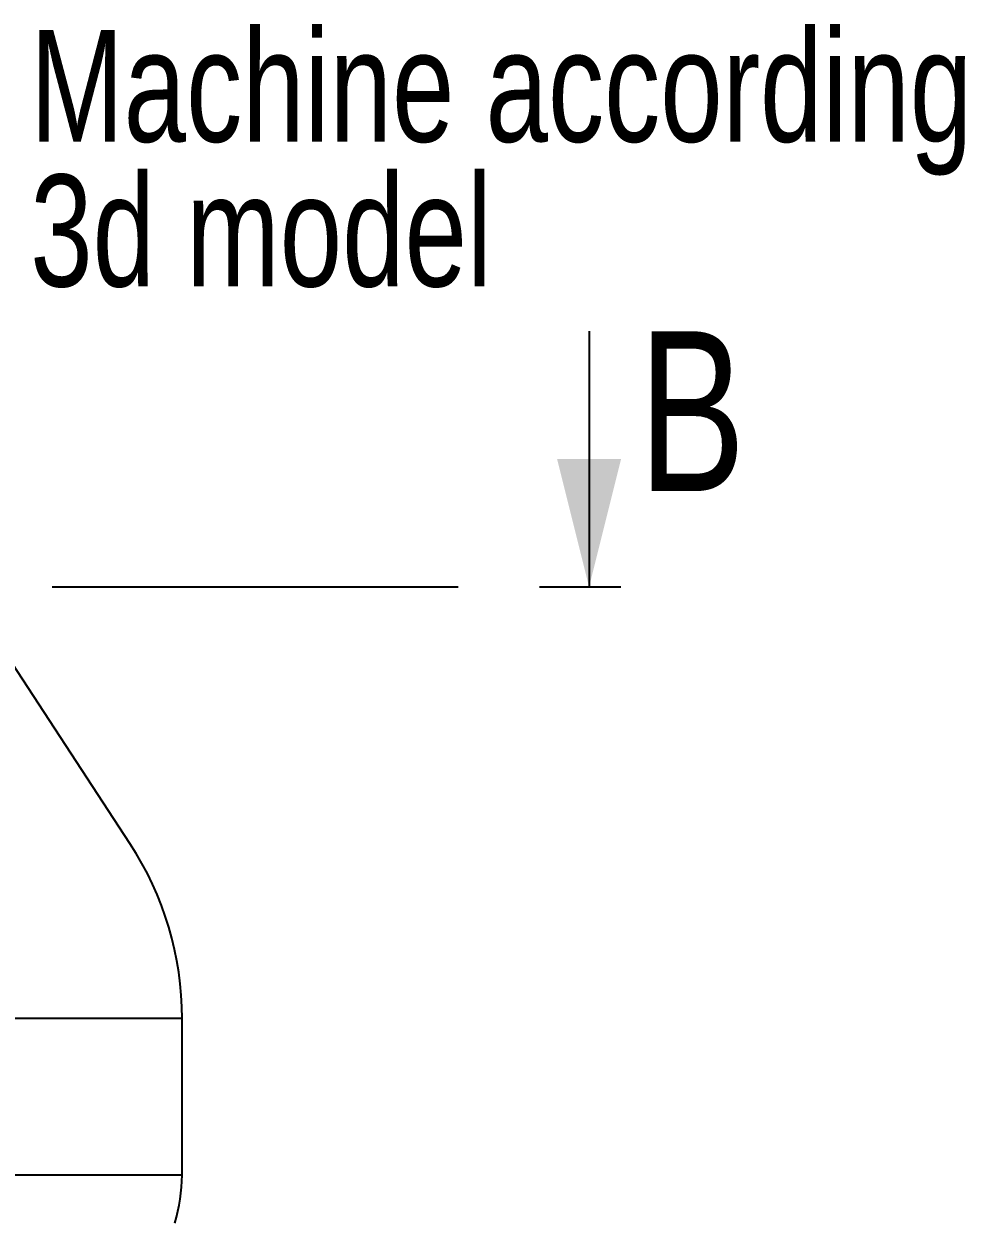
# Model space of a CAD drawing. Header units: millimetres. Extents: x 8 to 586, y 8 to 412.
# Drawn here: x 116.48 to 145.91, y 290.39 to 327.9 of the extents above; entities that cross this region are included whole.
import ezdxf

# ---------------------------------------------------------------- set-up
doc = ezdxf.new("R2010")
doc.units = ezdxf.units.MM
doc.linetypes.add('CENTERX2', pattern=[20.32, 12.7, -2.54, 2.54, -2.54])
for name, color, linetype in [('CENTERLINE', 4, 'CENTERX2'), ('DETAIL', 3, 'Continuous'), ('TEXT', 2, 'Continuous')]:
    doc.layers.add(name, color=color, linetype=linetype)
doc.layers.add('OUTLINE', color=7, linetype='Continuous', lineweight=25)
doc.styles.add('SLDTEXTSTYLE0', font='TXT', dxfattribs={"width": 0.75})

# ---------------------------------------------------------------- blocks, each defined once
blk = doc.blocks.new('SW_NOTE_0_6')
at = {"layer": 'TEXT', "color": 0, "char_height": 3.5, "attachment_point": 1, "style": 'SLDTEXTSTYLE0'}
for s, insert in [('Machine according', (0.524, 1.769)), ('3d model', (0.524, -2.757))]:
    blk.add_mtext(s, dxfattribs=dict(at, insert=insert))

msp = doc.modelspace()

# ---------------------------------------------------------------- linework, layer by layer
at = {"layer": 'CENTERLINE', "linetype": 'Continuous'}
msp.add_line((134.15575, 318.28953), (134.15575, 310.28953), dxfattribs=at)
at = {"layer": 'CENTERLINE'}
msp.add_line((36.0848, 310.28953), (136.15575, 310.28953), dxfattribs=at)
msp.add_solid([(134.15575, 310.28953), (135.15575, 314.28953), (133.15575, 314.28953)], dxfattribs=at)
at = {"layer": 'DETAIL'}
for p, q in [((121.42483, 296.78953), (106.21217, 296.78953)), ((121.42483, 291.88973), (50.07483, 291.88973))]:
    msp.add_line(p, q, dxfattribs=at)
at = {"layer": 'OUTLINE'}
for p, q in [((119.79449, 302.26208), (105.05411, 324.80584)), ((121.42483, 291.88973), (121.42483, 296.78953))]:
    msp.add_line(p, q, dxfattribs=at)
for centre, radius, start, end in [((111.42483, 296.78953), 10, 0, 33.178932), ((116.42483, 291.88973), 5, 342.540912, 0)]:
    msp.add_arc(centre, radius, start, end, dxfattribs=at)

# ---------------------------------------------------------------- block references
at = {"layer": 'TEXT'}
msp.add_blockref('SW_NOTE_0_6', (116.15229, 325.94629), dxfattribs=at)

# ---------------------------------------------------------------- texts
at = {"layer": 'CENTERLINE', "insert": (135.70228, 318.28953), "char_height": 5, "attachment_point": 1, "style": 'SLDTEXTSTYLE0'}
msp.add_mtext('B', dxfattribs=at)

doc.saveas('drawing.dxf')
